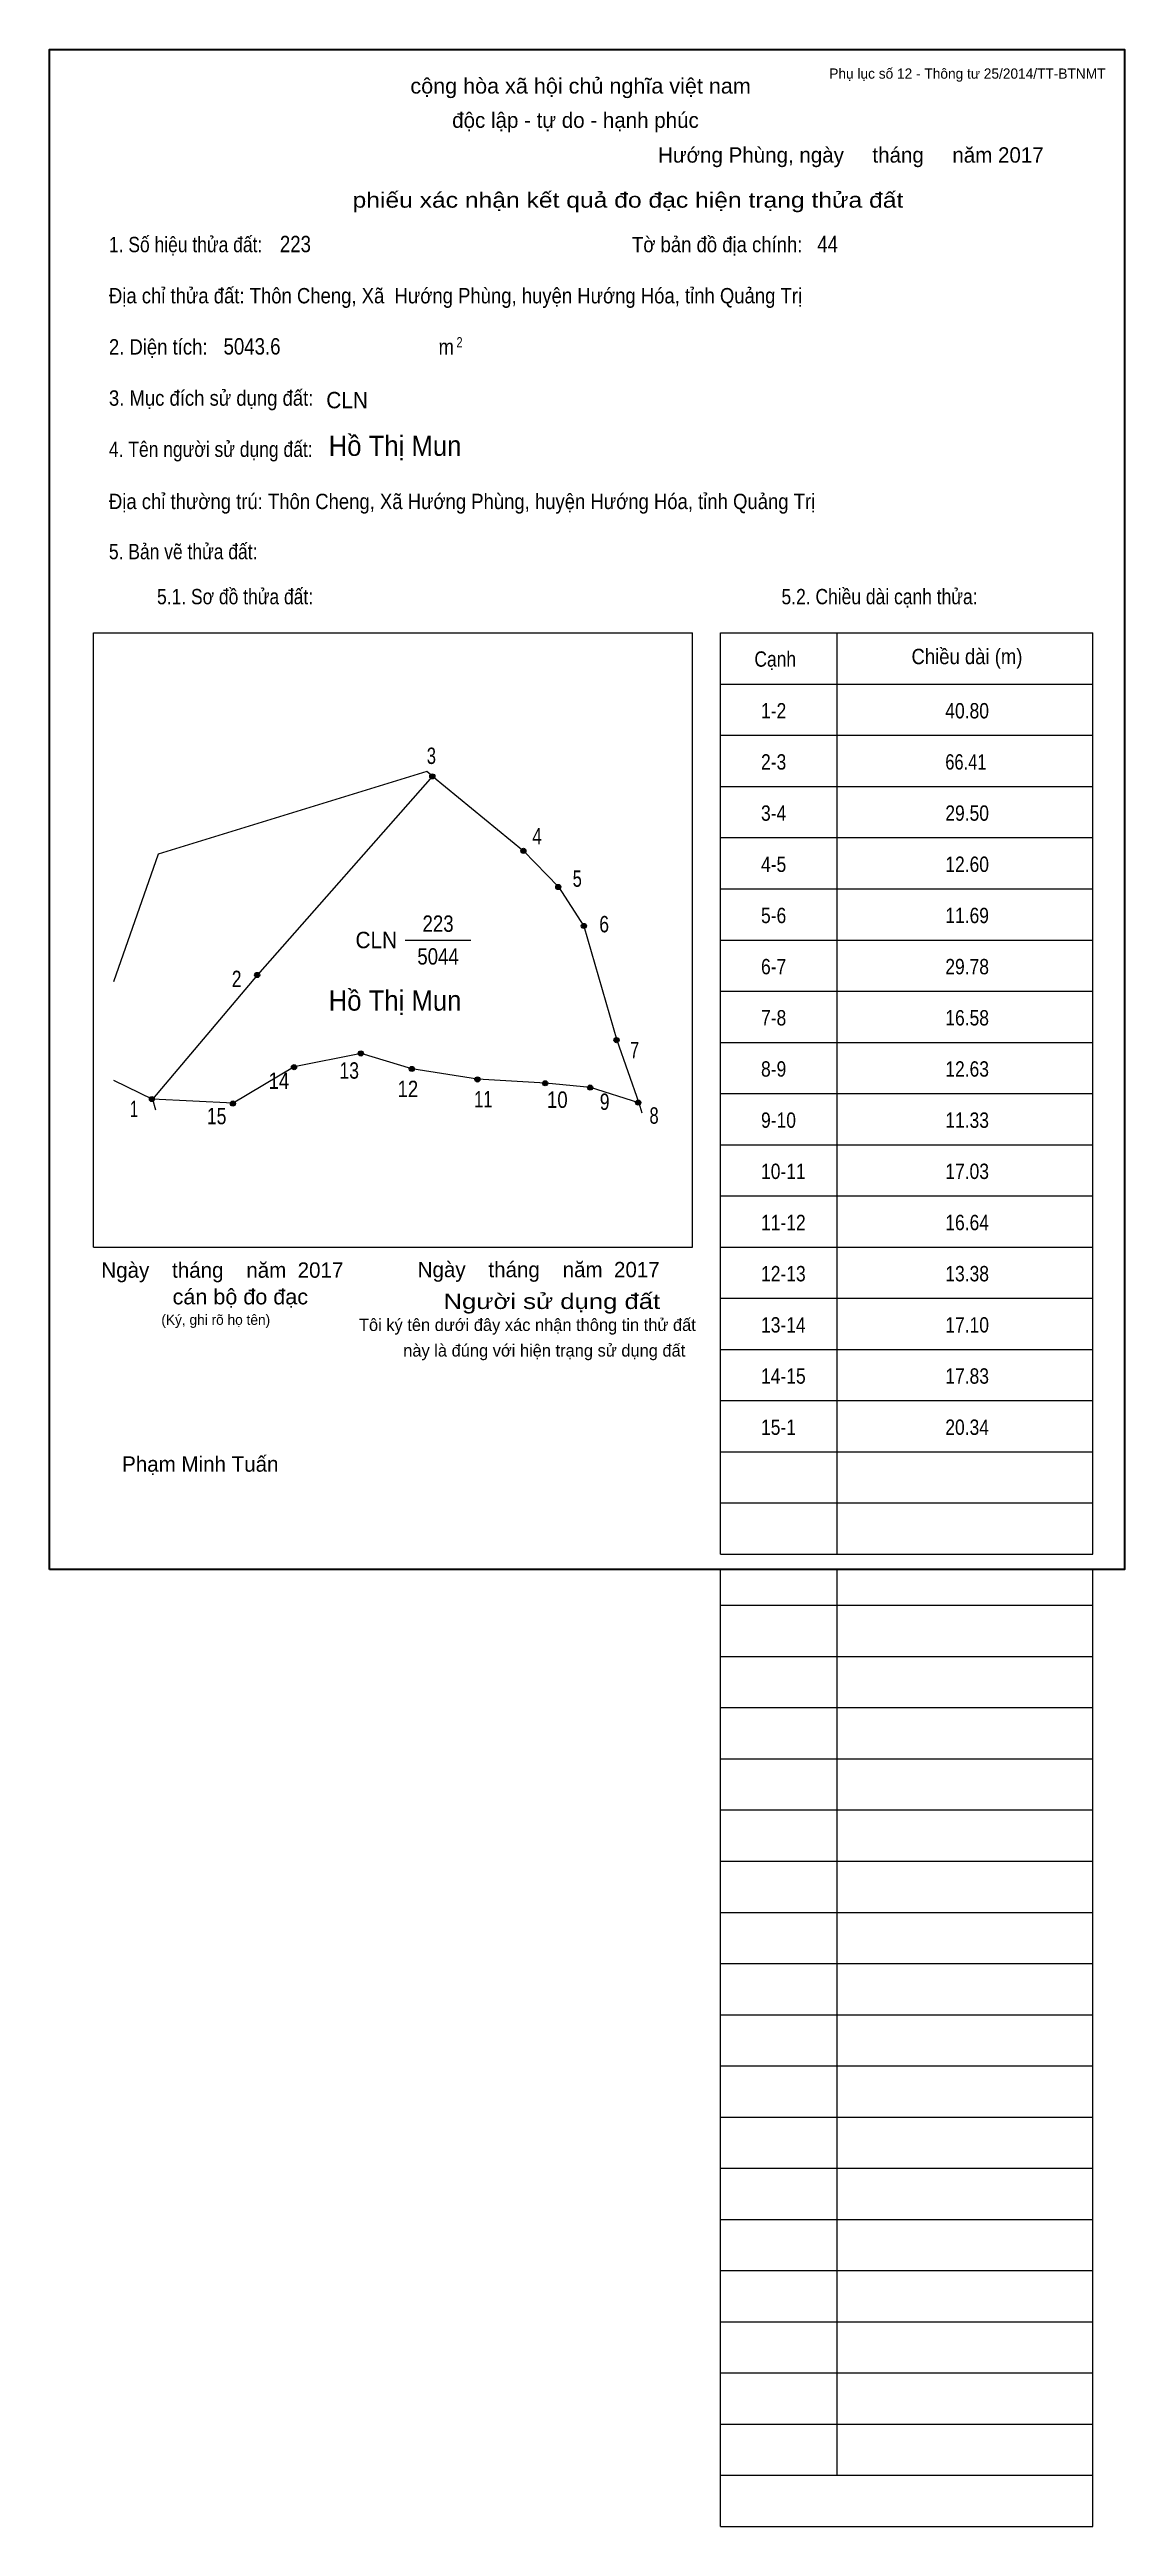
# Model space of a CAD drawing. Header units: centimetres. Extents: x 0 to 21, y -18.7 to 29.7.
import ezdxf
from ezdxf.enums import TextEntityAlignment as Align

# ---------------------------------------------------------------- set-up
doc = ezdxf.new("R2010")
doc.units = ezdxf.units.CM
doc.header["$LTSCALE"] = 0.12
doc.layers.add('30', color=7, linetype='Continuous')
doc.layers.add('34', color=7, linetype='Continuous')
for name, color, linetype, lineweight in [('32', 7, 'Continuous', 13), ('33', 7, 'Continuous', 13), ('6', 7, 'Continuous', 13), ('63', 7, 'Continuous', 13)]:
    doc.layers.add(name, color=color, linetype=linetype, lineweight=lineweight)

msp = doc.modelspace()

# ---------------------------------------------------------------- hatches: boundary and pattern name
at = {"layer": '32'}
for points in [[(7.5284, 15.4963, 1), (7.4284, 15.4963, 1)], [(9.3076, 14.0419, 1), (9.2076, 14.0419, 1)], [(9.9893, 13.3361, 1), (9.8893, 13.3361, 1)], [(10.4886, 12.5742, 1), (10.3886, 12.5742, 1)], [(4.1062, 11.616, 1), (4.0062, 11.616, 1)], [(11.1274, 10.3439, 1), (11.0274, 10.3439, 1)], [(4.826, 9.815, 1), (4.726, 9.815, 1)], [(6.1308, 10.0829, 1), (6.0308, 10.0829, 1)], [(7.1287, 9.7807, 1), (7.0287, 9.7807, 1)], [(2.0504, 9.1918, 1), (1.9504, 9.1918, 1)], [(8.4087, 9.575, 1), (8.3087, 9.575, 1)], [(9.733, 9.501, 1), (9.633, 9.501, 1)], [(10.6117, 9.4169, 1), (10.5117, 9.4169, 1)], [(3.6326, 9.1045, 1), (3.5326, 9.1045, 1)], [(11.5504, 9.1232, 1), (11.4504, 9.1232, 1)]]:
    msp.add_hatch(color=256, dxfattribs=at).paths.add_polyline_path(points)

# ---------------------------------------------------------------- linework, layer by layer
for centre in [(7.4784, 15.4963), (9.2576, 14.0419), (9.9393, 13.3361), (10.4386, 12.5742), (4.0562, 11.616), (11.0774, 10.3439), (4.776, 9.815), (6.0808, 10.0829), (7.0787, 9.7807), (2.0004, 9.1918), (8.3587, 9.575), (9.683, 9.501), (10.5617, 9.4169), (3.5826, 9.1045), (11.5004, 9.1232)]:
    msp.add_circle(centre, 0.05, dxfattribs=at)
at = {"layer": '33'}
msp.add_line((6.95, 12.3), (8.23, 12.3), dxfattribs=at)
at = {"layer": '6'}
for p, q in [((7.48, 15.5), (7.37, 15.59)), ((1.25, 9.56), (2.01, 9.19)), ((2.01, 9.19), (2.07, 8.98)), ((11.51, 9.12), (11.57, 8.92))]:
    msp.add_line(p, q, dxfattribs=at)
for points in [[(7.37, 15.59), (2.12, 13.98), (1.25, 11.48)], [(7.48, 15.5), (4.06, 11.62), (2.01, 9.19)], [(7.48, 15.5), (9.26, 14.04), (9.94, 13.34), (10.44, 12.57), (11.08, 10.34), (11.51, 9.12)], [(11.51, 9.12), (10.57, 9.42), (9.69, 9.5), (8.36, 9.58), (7.08, 9.78), (6.09, 10.08), (4.78, 9.82), (3.59, 9.11), (2.01, 9.19)]]:
    msp.add_lwpolyline(points, dxfattribs=at)
at = {"layer": '63'}
for p, q in [((0.86, 18.3), (12.56, 18.3)), ((0.86, 6.3), (0.86, 18.3)), ((12.56, 6.3), (12.56, 18.3)), ((13.11, 18.3), (20.38, 18.3)), ((13.11, 0.3), (13.11, 18.3)), ((15.39, 0.3), (15.39, 18.3)), ((20.38, 0.3), (20.38, 18.3)), ((13.11, 17.3), (20.38, 17.3)), ((13.11, 16.3), (20.38, 16.3)), ((13.11, 15.3), (20.38, 15.3)), ((13.11, 14.3), (20.38, 14.3)), ((13.11, 13.3), (20.38, 13.3)), ((13.11, 12.3), (20.38, 12.3)), ((13.11, 11.3), (20.38, 11.3)), ((13.11, 10.3), (20.38, 10.3)), ((13.11, 9.3), (20.38, 9.3)), ((13.11, 8.3), (20.38, 8.3)), ((13.11, 7.3), (20.38, 7.3)), ((0.86, 6.3), (12.56, 6.3)), ((13.11, 6.3), (20.38, 6.3)), ((13.11, 5.3), (20.38, 5.3)), ((13.11, 4.3), (20.38, 4.3)), ((13.11, 3.3), (20.38, 3.3)), ((13.11, 2.3), (20.38, 2.3)), ((13.11, 1.3), (20.38, 1.3)), ((13.11, 0.3), (20.38, 0.3)), ((13.11, -18.7), (13.11, 0)), ((15.39, -17.7), (15.39, 0)), ((20.38, -18.7), (20.38, 0)), ((13.11, -0.7), (20.38, -0.7)), ((13.11, -0.7), (20.38, -0.7)), ((13.11, -1.7), (20.38, -1.7)), ((13.11, -2.7), (20.38, -2.7)), ((13.11, -3.7), (20.38, -3.7)), ((13.11, -4.7), (20.38, -4.7)), ((13.11, -5.7), (20.38, -5.7)), ((13.11, -6.7), (20.38, -6.7)), ((13.11, -7.7), (20.38, -7.7)), ((13.11, -8.7), (20.38, -8.7)), ((13.11, -9.7), (20.38, -9.7)), ((13.11, -10.7), (20.38, -10.7)), ((13.11, -11.7), (20.38, -11.7)), ((13.11, -12.7), (20.38, -12.7)), ((13.11, -13.7), (20.38, -13.7)), ((13.11, -14.7), (20.38, -14.7)), ((13.11, -15.7), (20.38, -15.7)), ((13.11, -16.7), (20.38, -16.7)), ((13.11, -17.7), (20.38, -17.7)), ((13.11, -18.7), (20.38, -18.7))]:
    msp.add_line(p, q, dxfattribs=at)
at = {"layer": '63', "lineweight": 35}
msp.add_lwpolyline([(0, 0), (0, 29.7), (21, 29.7), (21, 0)], close=True, dxfattribs=at)

# ---------------------------------------------------------------- texts
at = {"layer": '30'}
for s, width, p in [('1-2', 0.85, (13.9, 16.63)), ('40.80', 0.85, (17.5, 16.63)), ('2-3', 0.85, (13.9, 15.63)), ('66.41', 0.8, (17.5, 15.63)), ('3-4', 0.85, (13.9, 14.63)), ('29.50', 0.85, (17.5, 14.63)), ('4-5', 0.85, (13.9, 13.63)), ('12.60', 0.85, (17.5, 13.63)), ('5-6', 0.85, (13.9, 12.63)), ('11.69', 0.85, (17.5, 12.63)), ('6-7', 0.85, (13.9, 11.63)), ('29.78', 0.85, (17.5, 11.63)), ('7-8', 0.85, (13.9, 10.63)), ('16.58', 0.85, (17.5, 10.63)), ('8-9', 0.85, (13.9, 9.63)), ('12.63', 0.85, (17.5, 9.63)), ('9-10', 0.85, (13.9, 8.63)), ('11.33', 0.85, (17.5, 8.63)), ('10-11', 0.85, (13.9, 7.63)), ('17.03', 0.85, (17.5, 7.63)), ('11-12', 0.85, (13.9, 6.63)), ('16.64', 0.85, (17.5, 6.63)), ('12-13', 0.85, (13.9, 5.63)), ('13.38', 0.85, (17.5, 5.63)), ('13-14', 0.85, (13.9, 4.63)), ('17.10', 0.85, (17.5, 4.63)), ('14-15', 0.85, (13.9, 3.63)), ('17.83', 0.85, (17.5, 3.63)), ('15-1', 0.85, (13.9, 2.63)), ('20.34', 0.85, (17.5, 2.63))]:
    msp.add_text(s, height=0.3, dxfattribs=dict(at, width=width)).set_placement(p)
at = {"layer": '32'}
for s, width, p in [('3', 0.75, (7.46, 15.74)), ('4', 0.8, (9.525, 14.17)), ('5', 0.75, (10.31, 13.34)), ('6', 0.8, (10.835, 12.45)), ('2', 0.8, (3.655, 11.38)), ('7', 0.75, (11.43, 9.99)), ('14', 0.85, (4.48, 9.39)), ('13', 0.8, (5.855, 9.59)), ('12', 0.85, (7, 9.23)), ('11', 0.75, (8.475, 9.03)), ('10', 0.85, (9.92, 9.02)), ('9', 0.8, (10.845, 8.98)), ('1', 0.65, (1.65, 8.84)), ('15', 0.8, (3.265, 8.7)), ('8', 0.75, (11.81, 8.71))]:
    msp.add_text(s, height=0.32, dxfattribs=dict(at, width=width)).set_placement(p, align=Align.CENTER)
at = {"layer": '33', "width": 0.95}
for p in [(6.22, 22.69), (6.79, 12.14)]:
    msp.add_text('CLN', height=0.32, dxfattribs=at).set_placement(p, align=Align.RIGHT)
at = {"layer": '33', "width": 0.85}
for s, p in [('223', (7.59, 12.46)), ('5044', (7.59, 11.82))]:
    msp.add_text(s, height=0.32, dxfattribs=at).set_placement(p, align=Align.CENTER)
at = {"layer": '34', "width": 0.85}
for s, p in [('223', (4.5, 25.74)), ('44', (15, 25.74)), ('5043.6', (3.4, 23.74))]:
    msp.add_text(s, height=0.32, dxfattribs=at).set_placement(p)
at = {"layer": '6', "width": 0.95}
for p in [(6.75, 21.76), (6.75, 10.92)]:
    msp.add_text('Hồ Thị Mun', height=0.3949, dxfattribs=at).set_placement(p, align=Align.CENTER)
at = {"layer": '63', "width": 1.05}
msp.add_text('cộng hòa xã hội chủ nghĩa việt nam', height=0.3, dxfattribs=at).set_placement((10.375, 28.84), align=Align.CENTER)
at = {"layer": '63'}
for s, height, p in [('Phụ lục số 12 - Thông tư 25/2014/TT-BTNMT', 0.2, (20.63, 29.13)), ('Ngày    tháng    năm  2017', 0.3, (5.74, 5.7)), ('Ngày    tháng    năm  2017', 0.3, (11.92, 5.71)), ('(Ký, ghi rõ họ tên)', 0.2, (4.31, 4.78))]:
    msp.add_text(s, height=height, dxfattribs=at).set_placement(p, align=Align.RIGHT)
for s, height, p in [('độc lập - tự do - hạnh phúc', 0.3, (10.275, 28.17)), ('Hướng Phùng, ngày     tháng     năm 2017', 0.3, (15.655, 27.49)), ('Tôi ký tên dưới đây xác nhận thông tin thử đất', 0.24, (9.335, 4.66)), ('này là đúng với hiện trạng sử dụng đất', 0.24, (9.665, 4.16)), ('Phạm Minh Tuấn', 0.3, (2.945, 1.91))]:
    msp.add_text(s, height=height, dxfattribs=at).set_placement(p, align=Align.CENTER)
for s, width, p in [('phiếu xác nhận kết quả đo đạc hiện trạng thửa đất', 1.2, (16.68, 26.61)), ('cán bộ đo đạc', 1.05, (5.05, 5.18)), ('Người sử dụng đất', 1.25, (11.93, 5.09))]:
    msp.add_text(s, height=0.3, dxfattribs=dict(at, width=width)).set_placement(p, align=Align.RIGHT)
for s, height, width, p in [('1. Số hiệu thửa đất:', 0.3, 0.85, (1.16, 25.74)), ('Tờ bản đồ địa chính:', 0.3, 0.9, (11.38, 25.74)), ('Địa chỉ thửa đất: Thôn Cheng, Xã  Hướng Phùng, huyện Hướng Hóa, tỉnh Quảng Trị', 0.3, 0.9, (1.16, 24.74)), ('2. Diện tích:', 0.3, 0.9, (1.16, 23.74)), ('m', 0.3, 0.9, (7.6, 23.74)), ('2', 0.2, 0.8, (7.95, 23.88)), ('3. Mục đích sử dụng đất:', 0.3, 0.9, (1.16, 22.74)), ('4. Tên người sử dụng đất:', 0.3, 0.85, (1.16, 21.74)), ('Địa chỉ thường trú: Thôn Cheng, Xã Hướng Phùng, huyện Hướng Hóa, tỉnh Quảng Trị', 0.3, 0.9, (1.16, 20.72)), ('5. Bản vẽ thửa đất:', 0.3, 0.85, (1.16, 19.74)), ('5.1. Sơ đồ thửa đất:', 0.3, 0.85, (2.1, 18.86)), ('5.2. Chiều dài cạnh thửa:', 0.3, 0.85, (14.3, 18.86)), ('Cạnh', 0.3, 0.85, (13.77, 17.64)), ('Chiều dài (m)', 0.3, 0.9, (16.84, 17.69))]:
    msp.add_text(s, height=height, dxfattribs=dict(at, width=width)).set_placement(p)

doc.saveas('drawing.dxf')
